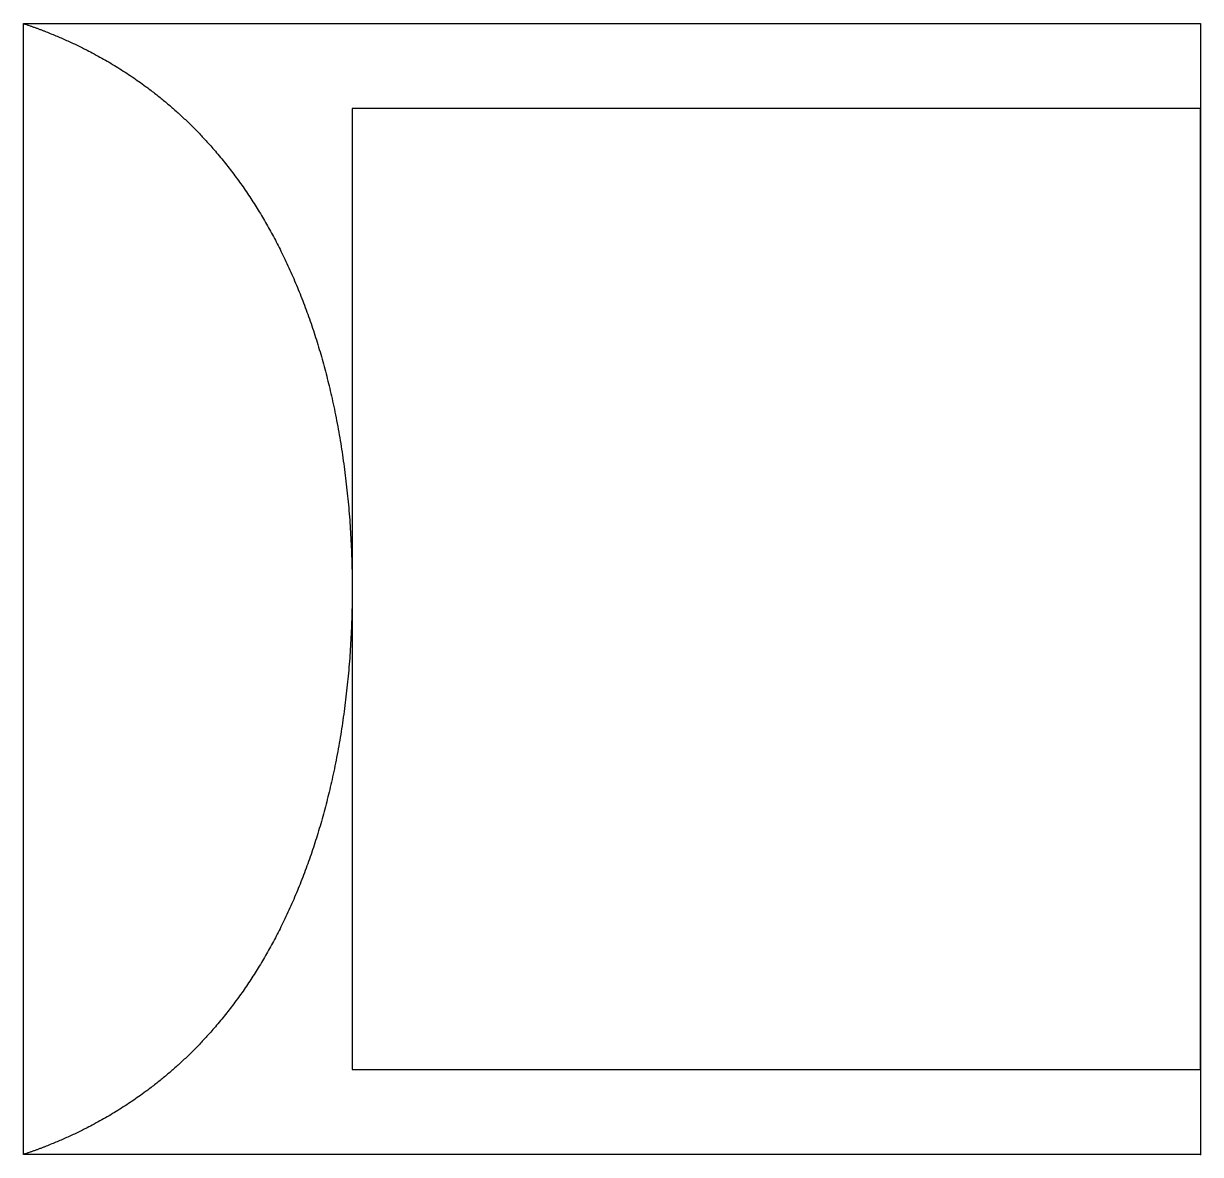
# Model space of a CAD drawing. Header units: millimetres. Extents: x -41.6 to 0, y 0 to 40.
import ezdxf

# ---------------------------------------------------------------- set-up
doc = ezdxf.new("R2010")
doc.units = ezdxf.units.MM
doc.layers.get('0').update_dxf_attribs({"linetype": 'CONTINUOUS'})

msp = doc.modelspace()

# ---------------------------------------------------------------- linework, layer by layer
for p, q in [((-41.625, 0), (-41.625, 40)), ((-41.625, 40), (0, 40)), ((0, 40), (0, 0)), ((0, 0), (-41.625, 0))]:
    msp.add_line(p, q)
msp.add_lwpolyline([(-30, 3), (0, 3), (0, 37), (-30, 37)], close=True)
msp.add_open_spline([(-41.625, 40), (-40.743, 39.704), (-39.057, 39.006), (-36.758, 37.643), (-34.163, 35.182), (-31.755, 31.017), (-30.257, 25.874), (-29.744, 20), (-30.257, 14.126), (-31.755, 8.983), (-34.163, 4.818), (-36.758, 2.357), (-39.057, 0.994), (-40.743, 0.296), (-41.625, 0)], degree=5)
msp.add_point((0, 0))

doc.saveas('drawing.dxf')
